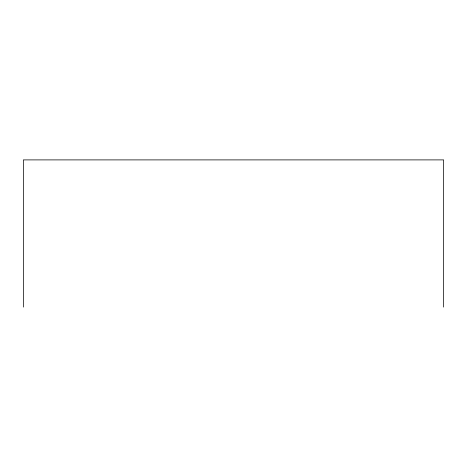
<?xml version="1.0" encoding="UTF-8"?>
<svg xmlns="http://www.w3.org/2000/svg" width="467" height="467" viewBox="0 0 467 467"><rect width="100%" height="100%" fill="white"/><g stroke="black" fill="none" stroke-linecap="round" stroke-linejoin="round"><path stroke-width="0.7" d="M443.65 307.105L443.65 159.895L23.35 159.895L23.35 307.105"/></g></svg>
